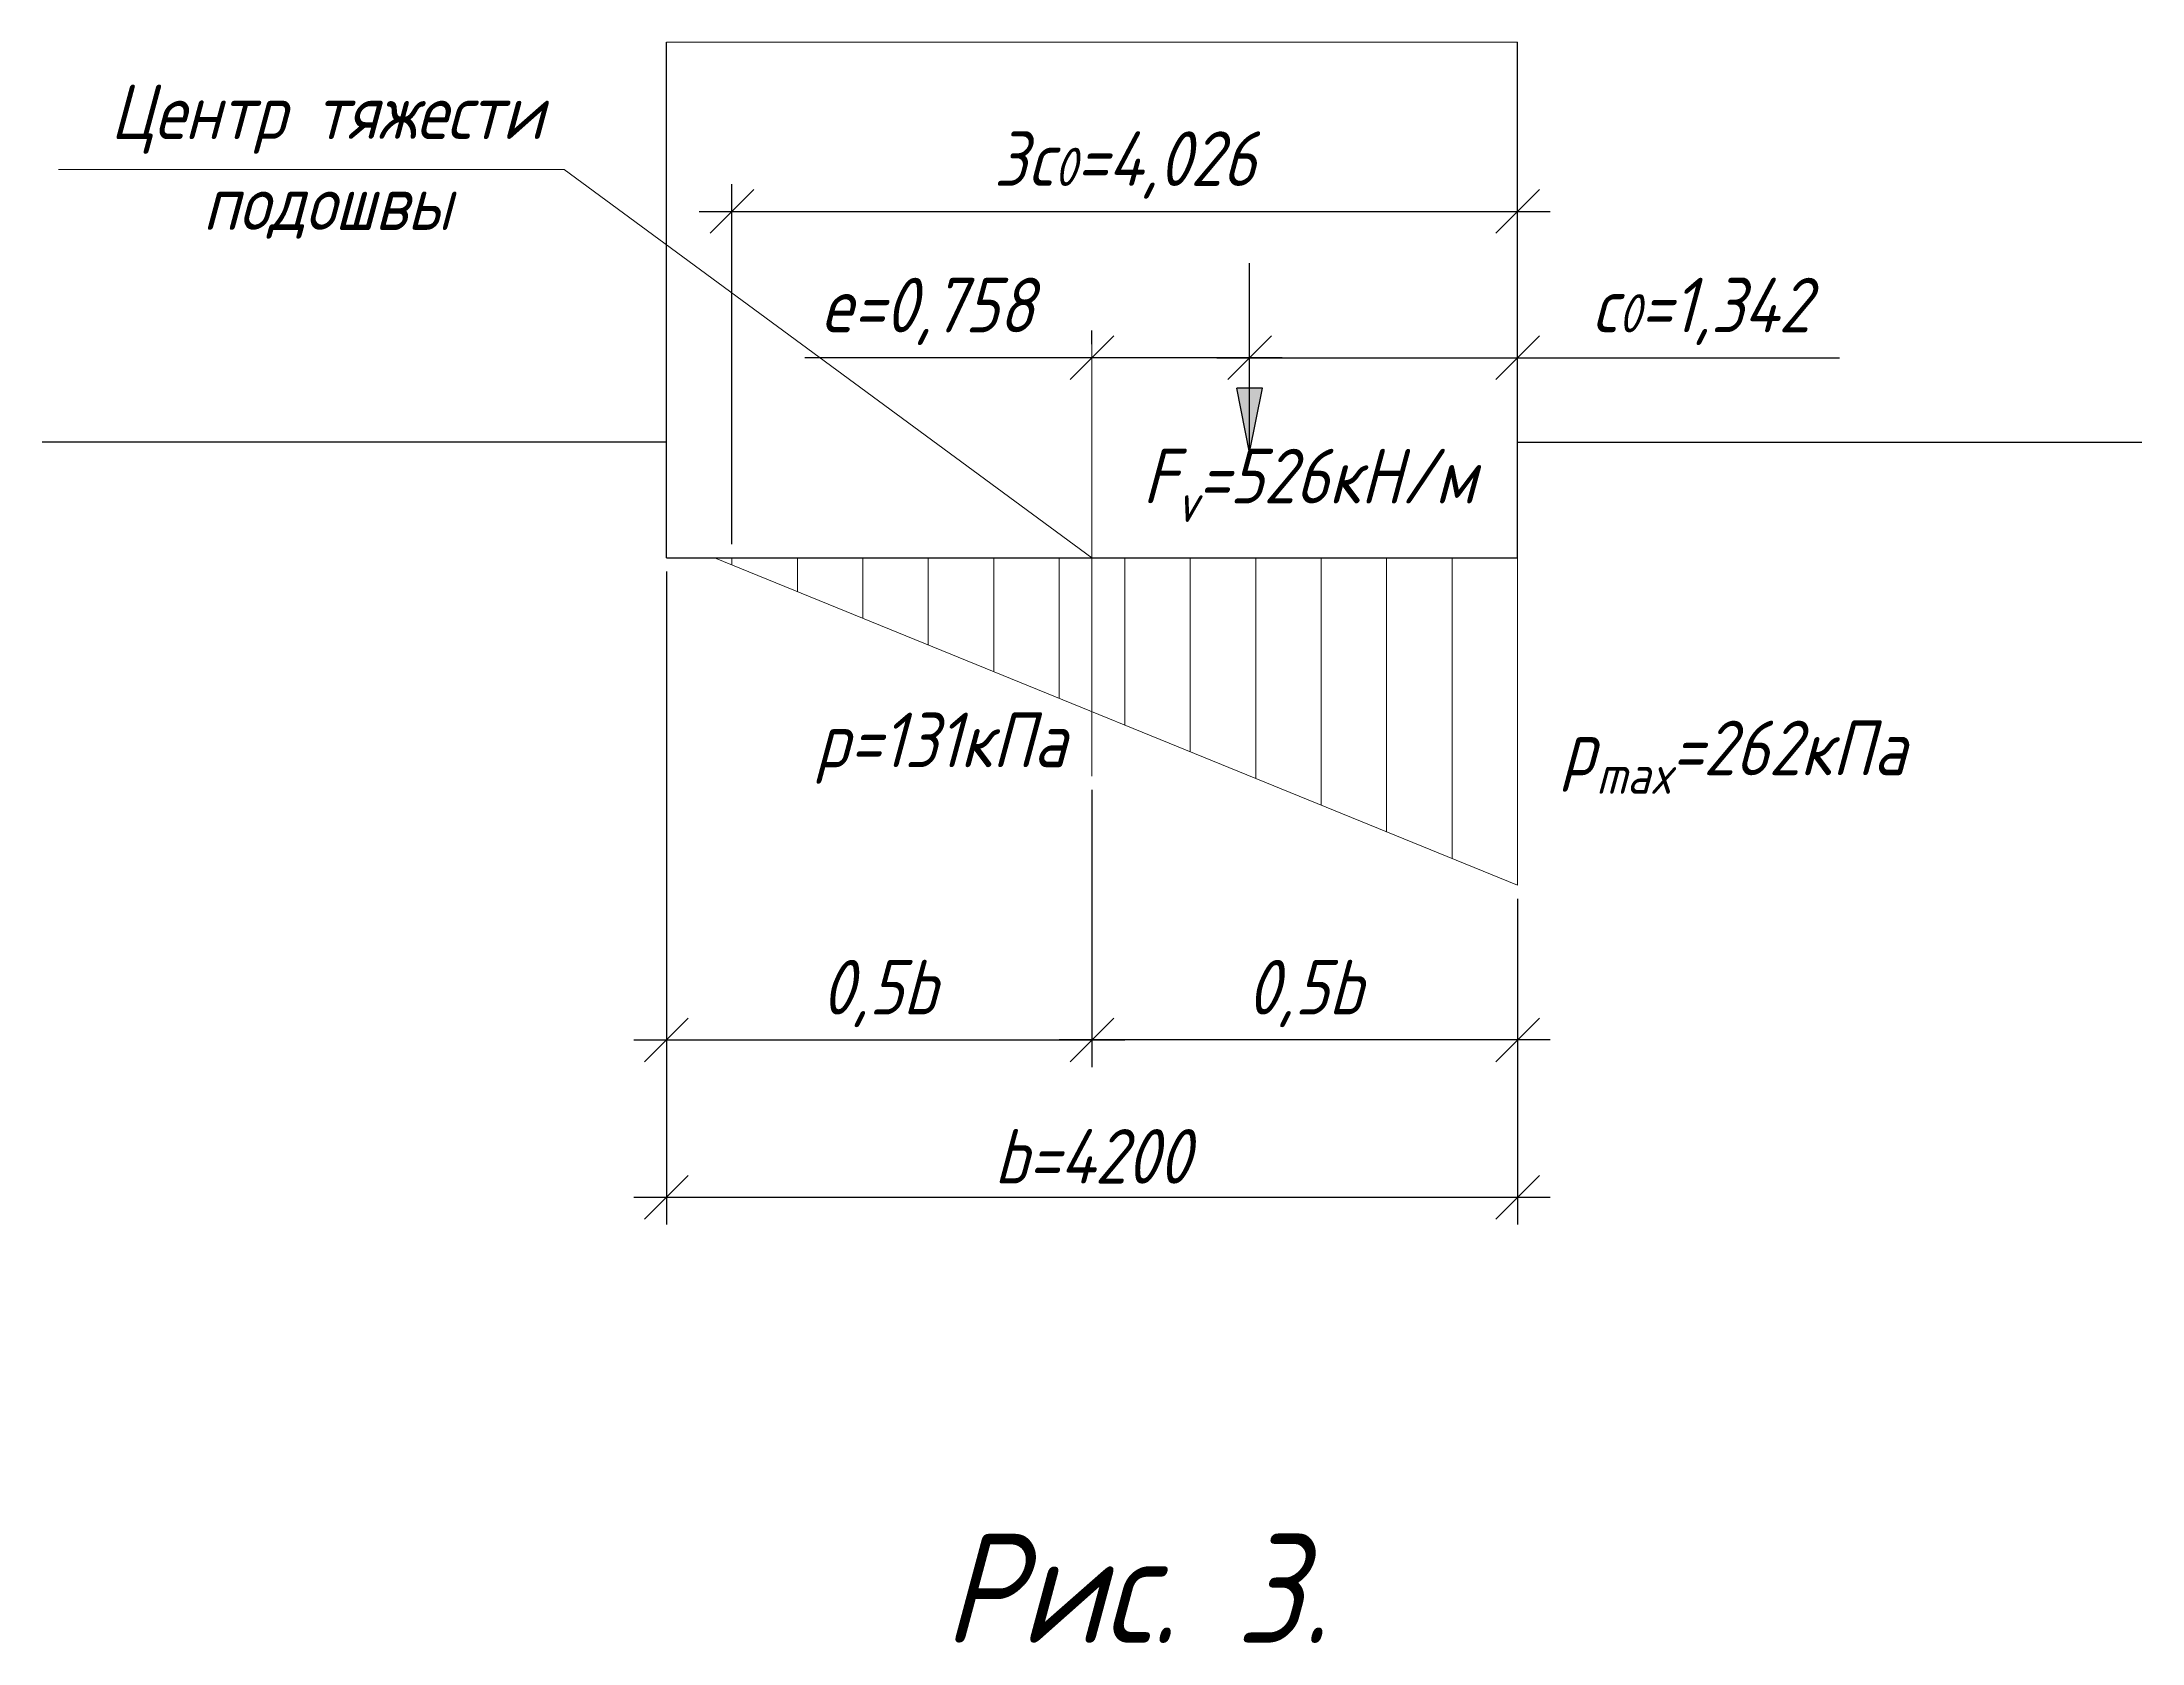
# Model space of a CAD drawing. Header units: millimetres. Extents: x -1004 to 900128, y -352756 to 107728.
# Drawn here: x 645387 to 655010, y -14036 to -6703 of the extents above; entities that cross this region are included whole.
import ezdxf

# ---------------------------------------------------------------- set-up
doc = ezdxf.new("R2010")
doc.units = ezdxf.units.MM
doc.linetypes.add('ACAD_ISO04W100', pattern=[30, 24, -3, 0, -3])
for name, color, linetype, lineweight in [('axles', 152, 'ACAD_ISO04W100', 20), ('basic', 95, 'Continuous', 30), ('size', 45, 'Continuous', 20), ('text', 13, 'Continuous', 20), ('thin', 153, 'Continuous', 18)]:
    doc.layers.add(name, color=color, linetype=linetype, lineweight=lineweight)
doc.styles.add('Structures', font='isocpeur.ttf', dxfattribs={"width": 0.85, "oblique": 15})
doc.styles.add('structures 5', font='isocpeur.ttf', dxfattribs={"width": 0.85, "oblique": 15, "height": 5})
doc.dimstyles.new('structures 3.5', dxfattribs={"dimtxt": 3.5, "dimasz": 2, "dimexe": 1.25, "dimexo": 0.625, "dimtad": 1, "dimtxsty": 'Structures', "dimblk": 'OBLIQUE', "dimcen": 2.5, "dimdle": 1.5, "dimadec": 0, "dimazin": 0, "dimtfac": 1, "dimtmove": 0, "dimatfit": 3, "dimfxl": 1, "dimarcsym": 0})

# ---------------------------------------------------------------- blocks, each defined once
blk = doc.blocks.new('_Oblique')
at = {"color": 0, "linetype": 'ByBlock', "lineweight": -2}
blk.add_line((-0.5, -0.5), (0.5, 0.5), dxfattribs=at)
blk = doc.blocks.new('*D1154')
at = {"layer": 'Defpoints', "color": 0, "transparency": 16777216}
for p in [(648248.3, -9065.1), (650198.3, -10065.1), (650198.3, -11273.8)]:
    blk.add_point(p, dxfattribs=at)
at = {"layer": 'size', "color": 0, "lineweight": -2, "transparency": 16777216}
for p, q in [((648248.3, -9127.6), (648248.3, -11398.8)), ((650198.3, -10127.6), (650198.3, -11398.8)), ((648098.3, -11273.8), (650348.3, -11273.8))]:
    blk.add_line(p, q, dxfattribs=at)
at = {"layer": 'size', "color": 0, "lineweight": -2, "transparency": 16777216, "xscale": 200, "yscale": 200, "zscale": 200, "rotation": 180}
blk.add_blockref('_Oblique', (648248.3, -11273.8), dxfattribs=at)
at = {"layer": 'size', "color": 0, "lineweight": -2, "transparency": 16777216, "xscale": 200, "yscale": 200, "zscale": 200}
blk.add_blockref('_Oblique', (650198.3, -11273.8), dxfattribs=at)
at = {"layer": 'size', "color": 0, "transparency": 16777216, "insert": (649223.3, -11061.3), "char_height": 250, "attachment_point": 5, "style": 'Structures'}
blk.add_mtext('0,5b', dxfattribs=at)
blk = doc.blocks.new('*D1155')
at = {"layer": 'Defpoints', "color": 0, "transparency": 16777216}
for p in [(650198.3, -10065.1), (652148.3, -10565.1), (650198.3, -11273.8)]:
    blk.add_point(p, dxfattribs=at)
at = {"layer": 'size', "color": 0, "lineweight": -2, "transparency": 16777216}
for p, q in [((650198.3, -10127.6), (650198.3, -11398.8)), ((652148.3, -10627.6), (652148.3, -11398.8)), ((652298.3, -11273.8), (650048.3, -11273.8))]:
    blk.add_line(p, q, dxfattribs=at)
at = {"layer": 'size', "color": 0, "lineweight": -2, "transparency": 16777216, "xscale": 200, "yscale": 200, "zscale": 200, "rotation": 180}
blk.add_blockref('_Oblique', (650198.3, -11273.8), dxfattribs=at)
at = {"layer": 'size', "color": 0, "lineweight": -2, "transparency": 16777216, "xscale": 200, "yscale": 200, "zscale": 200}
blk.add_blockref('_Oblique', (652148.3, -11273.8), dxfattribs=at)
at = {"layer": 'size', "color": 0, "transparency": 16777216, "insert": (651173.3, -11061.3), "char_height": 250, "attachment_point": 5, "style": 'Structures'}
blk.add_mtext('0,5b', dxfattribs=at)
blk = doc.blocks.new('*D1156')
at = {"layer": 'Defpoints', "color": 0, "transparency": 16777216}
for p in [(648248.3, -9065.1), (652148.3, -10565.1), (652148.3, -11994.5)]:
    blk.add_point(p, dxfattribs=at)
at = {"layer": 'size', "color": 0, "lineweight": -2, "transparency": 16777216}
for p, q in [((648248.3, -9127.6), (648248.3, -12119.5)), ((652148.3, -10627.6), (652148.3, -12119.5)), ((648098.3, -11994.5), (652298.3, -11994.5))]:
    blk.add_line(p, q, dxfattribs=at)
at = {"layer": 'size', "color": 0, "lineweight": -2, "transparency": 16777216, "xscale": 200, "yscale": 200, "zscale": 200, "rotation": 180}
blk.add_blockref('_Oblique', (648248.3, -11994.5), dxfattribs=at)
at = {"layer": 'size', "color": 0, "lineweight": -2, "transparency": 16777216, "xscale": 200, "yscale": 200, "zscale": 200}
blk.add_blockref('_Oblique', (652148.3, -11994.5), dxfattribs=at)
at = {"layer": 'size', "color": 0, "transparency": 16777216, "insert": (650198.3, -11807), "char_height": 250, "attachment_point": 5, "style": 'Structures'}
blk.add_mtext('b=4200', dxfattribs=at)
blk = doc.blocks.new('*D1157')
at = {"layer": 'Defpoints', "color": 0, "transparency": 16777216}
for p in [(650198.3, -8149.1), (650198.3, -8149.1), (650920.3, -8149.1)]:
    blk.add_point(p, dxfattribs=at)
at = {"layer": 'size', "color": 0, "lineweight": -2, "transparency": 16777216}
for p, q in [((650198.3, -8086.6), (650198.3, -8024.1)), ((650920.3, -8086.6), (650920.3, -8024.1)), ((650198.3, -8149.1), (648882, -8149.1)), ((651070.3, -8149.1), (650198.3, -8149.1))]:
    blk.add_line(p, q, dxfattribs=at)
at = {"layer": 'size', "color": 0, "lineweight": -2, "transparency": 16777216, "xscale": 200, "yscale": 200, "zscale": 200, "rotation": 180}
blk.add_blockref('_Oblique', (650198.3, -8149.1), dxfattribs=at)
at = {"layer": 'size', "color": 0, "lineweight": -2, "transparency": 16777216, "xscale": 200, "yscale": 200, "zscale": 200}
blk.add_blockref('_Oblique', (650920.3, -8149.1), dxfattribs=at)
at = {"layer": 'size', "color": 0, "transparency": 16777216, "insert": (649440.1, -7936.6), "char_height": 250, "attachment_point": 5, "style": 'Structures'}
blk.add_mtext('e=0,758', dxfattribs=at)
blk = doc.blocks.new('*D1158')
at = {"layer": 'Defpoints', "color": 0, "transparency": 16777216}
for p in [(652148.3, -8149.1), (650920.3, -8268.9), (652148.3, -8535.6)]:
    blk.add_point(p, dxfattribs=at)
at = {"layer": 'size', "color": 0, "lineweight": -2, "transparency": 16777216}
for p, q in [((650920.3, -8206.4), (650920.3, -8024.1)), ((652148.3, -8473.1), (652148.3, -8024.1)), ((650770.3, -8149.1), (652148.3, -8149.1)), ((652148.3, -8149.1), (653623.9, -8149.1))]:
    blk.add_line(p, q, dxfattribs=at)
at = {"layer": 'size', "color": 0, "lineweight": -2, "transparency": 16777216, "xscale": 200, "yscale": 200, "zscale": 200, "rotation": 180}
blk.add_blockref('_Oblique', (650920.3, -8149.1), dxfattribs=at)
at = {"layer": 'size', "color": 0, "lineweight": -2, "transparency": 16777216, "xscale": 200, "yscale": 200, "zscale": 200}
blk.add_blockref('_Oblique', (652148.3, -8149.1), dxfattribs=at)
at = {"layer": 'size', "color": 0, "transparency": 16777216, "insert": (652986.1, -7936.6), "char_height": 350, "attachment_point": 5, "style": 'Structures'}
blk.add_mtext('{\\H0.71429x;c\\H0.7x;\\S^ 0;\\H1.42857x;=1,342}', dxfattribs=at)
blk = doc.blocks.new('*D1159')
at = {"layer": 'Defpoints', "color": 0, "transparency": 16777216}
for p in [(652148.3, -7478.5), (652148.3, -8145.9), (648548.3, -9065.1)]:
    blk.add_point(p, dxfattribs=at)
at = {"layer": 'size', "color": 0, "lineweight": -2, "transparency": 16777216}
for p, q in [((648548.3, -9002.6), (648548.3, -7353.5)), ((652148.3, -8083.4), (652148.3, -7353.5)), ((648398.3, -7478.5), (652298.3, -7478.5))]:
    blk.add_line(p, q, dxfattribs=at)
at = {"layer": 'size', "color": 0, "lineweight": -2, "transparency": 16777216, "xscale": 200, "yscale": 200, "zscale": 200, "rotation": 180}
blk.add_blockref('_Oblique', (648548.3, -7478.5), dxfattribs=at)
at = {"layer": 'size', "color": 0, "lineweight": -2, "transparency": 16777216, "xscale": 200, "yscale": 200, "zscale": 200}
blk.add_blockref('_Oblique', (652148.3, -7478.5), dxfattribs=at)
at = {"layer": 'size', "color": 0, "transparency": 16777216, "insert": (650348.3, -7266), "char_height": 350, "attachment_point": 5, "style": 'Structures'}
blk.add_mtext('{\\H0.71429x;3c\\H0.7x;\\S^ 0;\\H1.42857x;=4,026}', dxfattribs=at)

msp = doc.modelspace()

# ---------------------------------------------------------------- hatches: boundary and pattern name
at = {"layer": 'basic'}
h = msp.add_hatch(color=256, dxfattribs=at)
h.dxf.hatch_style = 1
h.paths.add_polyline_path([(650979.059, -8287.67), (650920.327, -8287.67), (650920.327, -8582.327)])
h.paths.add_polyline_path([(650920.327, -8287.67), (650861.595, -8287.67), (650920.327, -8582.327)])

# ---------------------------------------------------------------- linework, layer by layer
at = {"layer": 'axles', "ltscale": 0.1}
msp.add_line((650198.327, -10065.092), (650198.327, -8036.974), dxfattribs=at)
at = {"layer": 'basic'}
for p, q in [((648248.327, -9065.092), (648248.327, -6702.513)), ((652148.327, -9065.092), (652148.327, -6702.513)), ((650920.327, -8582.327), (650920.327, -7715.793)), ((650979.059, -8287.67), (650861.595, -8287.67)), ((650920.327, -8582.327), (650861.595, -8287.67)), ((650920.327, -8582.327), (650979.059, -8287.67)), ((648248.327, -8535.642), (645387.044, -8535.642)), ((652148.327, -8535.642), (655009.61, -8535.642)), ((648248.327, -9065.092), (652148.327, -9065.092))]:
    msp.add_line(p, q, dxfattribs=at)
for points in [[(648248.327, -8535.642), (645387.044, -8535.642)], [(652148.327, -8535.642), (655009.61, -8535.642)]]:
    msp.add_lwpolyline(points, dxfattribs=at)
at = {"layer": 'thin'}
for p, q in [((645462.877, -7285.836), (647779.511, -7285.836)), ((647779.511, -7285.836), (650198.327, -9065.092)), ((652148.327, -10565.092), (648468.327, -9065.092)), ((648548.327, -9065.092), (648548.327, -9097.7)), ((648848.327, -9065.092), (648848.327, -9219.983)), ((649148.327, -9065.092), (649148.327, -9342.266)), ((649448.327, -9065.092), (649448.327, -9464.548)), ((649748.327, -9065.092), (649748.327, -9586.831)), ((650048.327, -9065.092), (650048.327, -9709.113)), ((650348.327, -9065.092), (650348.327, -9831.396)), ((650648.327, -9065.092), (650648.327, -9953.679)), ((650948.327, -9065.092), (650948.327, -10075.961)), ((651248.327, -9065.092), (651248.327, -10198.244)), ((651548.327, -9065.092), (651548.327, -10320.526)), ((651848.327, -9065.092), (651848.327, -10442.809)), ((652148.327, -9065.092), (652148.327, -10565.092))]:
    msp.add_line(p, q, dxfattribs=at)
msp.add_lwpolyline([(648248.327, -6702.513), (652148.327, -6702.513)], dxfattribs=at)

# ---------------------------------------------------------------- texts
at = {"layer": 'text', "attachment_point": 5, "style": 'structures 5'}
for s, insert, char_height, width in [('\\A1;Центр тяжести подошвы', (646693.664, -7250.156), 250, 2558.84936), ('\\A1;F{\\H0.7x;\\S^ v;}=526кН/м', (651194.003, -8733.341), 250, 1992.91099), ('\\A1;p=131кПа', (649504.95, -9937.36), 250, 1273.24932), ('\\A1;p{\\H0.7x;\\S^ max;}=262кПа', (653139.026, -9978.744), 250, 1724.15503), ('Рис. 3.', (650399.903, -13786.219), 500, 2515.89751)]:
    msp.add_mtext(s, dxfattribs=dict(at, insert=insert, char_height=char_height, width=width))

# ---------------------------------------------------------------- dimensions: what is measured, and where the dimension line sits
at = {"layer": 'size'}
for base, p1, p2, text, picture, middle in [((652148.327, -7478.542), (648548.327, -9065.092), (652148.327, -8145.869), '{\\H0.71429x;3c\\H0.7x;\\S^ 0;\\H1.42857x;=4,026}', '*D1159', (650348.327, -7266.041)), ((652148.327, -8149.06), (650920.327, -8268.913), (652148.327, -8535.642), '{\\H0.71429x;c\\H0.7x;\\S^ 0;\\H1.42857x;=1,342}', '*D1158', (652986.121, -7936.559))]:
    dim = msp.add_linear_dim(base=base, p1=p1, p2=p2, text=text, dimstyle='structures 3.5', dxfattribs=at)
    dim.commit()
    dim.dimension.update_dxf_attribs({"geometry": picture, "text_midpoint": middle})
for base, p1, p2, text, picture, middle in [((650198.327, -8149.06), (650920.327, -8149.06), (650198.327, -8149.06), 'e=0,758', '*D1157', (649440.146, -7936.56)), ((650198.327, -11273.803), (648248.327, -9065.092), (650198.327, -10065.092), '0,5b', '*D1154', (649223.327, -11061.303)), ((652148.327, -11994.471), (648248.327, -9065.092), (652148.327, -10565.092), 'b=4200', '*D1156', (650198.327, -11806.971))]:
    dim = msp.add_linear_dim(base=base, p1=p1, p2=p2, text=text, dimstyle='structures 3.5', override={"dimtxt": 2.5}, dxfattribs=at)
    dim.commit()
    dim.dimension.update_dxf_attribs({"geometry": picture, "text_midpoint": middle})
dim = msp.add_linear_dim(base=(650198.327, -11273.803), p1=(652148.327, -10565.092), p2=(650198.327, -10065.092), angle=180, text='0,5b', dimstyle='structures 3.5', override={"dimtxt": 2.5}, dxfattribs=at)
dim.commit()
dim.dimension.update_dxf_attribs({"geometry": '*D1155', "text_midpoint": (651173.327, -11061.303)})

doc.saveas('drawing.dxf')
